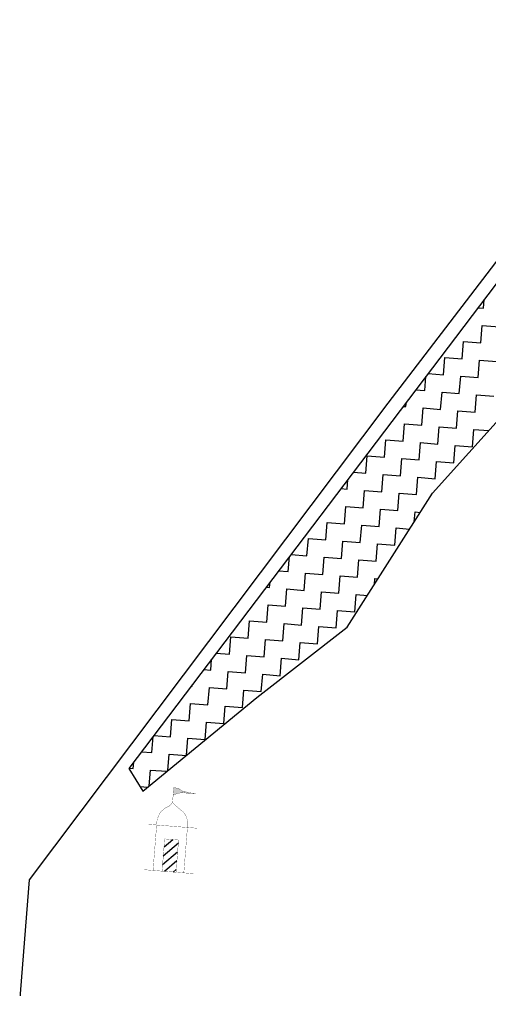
# Model space of a CAD drawing. Header units: metres. Extents: x 281680 to 283954, y 2020493 to 2022850.
# Drawn here: x 281797 to 281969.3, y 2022436.5 to 2022791.8 of the extents above; entities that cross this region are included whole.
import ezdxf

# ---------------------------------------------------------------- set-up
doc = ezdxf.new("R2010")
doc.units = ezdxf.units.M
doc.header["$MEASUREMENT"] = 0
doc.layers.add('POLY_HATCH', color=12, linetype='Continuous')
doc.layers.add('V_BOUND_LINE', color=7, linetype='Continuous')

msp = doc.modelspace()

# ---------------------------------------------------------------- hatches: boundary and pattern name
at = {"linetype": 'Continuous'}
msp.add_hatch(color=256, dxfattribs=at).paths.add_polyline_path([(281855.63, 2022508.5), (281857.26, 2022508.64), (281859.04, 2022508.32), (281861.28, 2022508.23), (281856.77, 2022509.22), (281855.4, 2022510.14), (281853.63, 2022510.55), (281853.38, 2022507.95), (281853.69, 2022507.94)])
h = msp.add_hatch(dxfattribs=at)
h.set_pattern_fill('ANSI31', color=256, scale=18.336621, angle=-4.5558, style=0)
h.set_pattern_definition([(40.44423, (281330.6747, 2022006.9339), (-1.486888, 1.7443576), [])])
h.paths.add_polyline_path([(281850.24, 2022491.71), (281849.3, 2022479.91), (281854.4, 2022479.5), (281855.34, 2022491.3)])

# ---------------------------------------------------------------- linework, layer by layer
at = {"linetype": 'Continuous', "const_width": 0.0917}
for points in [[(281853.11, 2022505.1), (281853.63, 2022510.55), (281855.4, 2022510.14), (281856.77, 2022509.22), (281861.28, 2022508.23), (281859.04, 2022508.32), (281857.26, 2022508.64), (281855.63, 2022508.5), (281853.69, 2022507.94), (281853.38, 2022507.95)], [(281847.31, 2022496.8), (281847.48, 2022498.89), (281848.67, 2022501.5), (281850.51, 2022503.06), (281852.1, 2022503.83), (281853.11, 2022505.1), (281854.1, 2022504.03), (281856.04, 2022502.35), (281857.15, 2022501.54), (281858.03, 2022500.12), (281858.61, 2022498.37), (281858.59, 2022495.9)], [(281844.17, 2022497.05), (281862.08, 2022495.62)], [(281845.98, 2022480.17), (281847.31, 2022496.8)], [(281857.26, 2022479.27), (281858.59, 2022495.9)], [(281849.3, 2022479.91), (281850.24, 2022491.71), (281855.34, 2022491.3), (281854.4, 2022479.5)], [(281842.85, 2022480.42), (281860.93, 2022478.98)]]:
    msp.add_lwpolyline(points, dxfattribs=at)
at = {"layer": 'POLY_HATCH'}
for p, q in [((282031.56, 2022773.9), (281837.08, 2022517.44)), ((281948.35, 2022618.27), (281975.02, 2022647.81)), ((281917.17, 2022569.2), (281948.35, 2022618.27)), ((281884.07, 2022543.48), (281917.17, 2022569.2)), ((281842.29, 2022509.25), (281884.07, 2022543.48)), ((281837.08, 2022517.44), (281842.29, 2022509.25))]:
    msp.add_line(p, q, dxfattribs=at)
at = {"layer": 'POLY_HATCH', "linetype": 'Continuous'}
for p, q in [((281967.11, 2022686.06), (281967.36, 2022689.24)), ((281965.07, 2022686.22), (281967.11, 2022686.06)), ((281966.1, 2022673.36), (281966.6, 2022679.71)), ((281966.6, 2022679.71), (281972.95, 2022679.2)), ((281959.25, 2022667.52), (281959.75, 2022673.87)), ((281959.75, 2022673.87), (281966.1, 2022673.36)), ((281952.39, 2022661.68), (281952.9, 2022668.03)), ((281952.9, 2022668.03), (281959.25, 2022667.52)), ((281965.09, 2022660.67), (281965.59, 2022667.02)), ((281965.59, 2022667.02), (281971.94, 2022666.51)), ((281945.54, 2022655.84), (281945.95, 2022661.01)), ((281946.8, 2022662.13), (281952.39, 2022661.68)), ((281958.23, 2022654.83), (281958.74, 2022661.18)), ((281958.74, 2022661.18), (281965.09, 2022660.67)), ((281942.23, 2022656.1), (281945.54, 2022655.84)), ((281951.38, 2022648.99), (281951.89, 2022655.33)), ((281951.89, 2022655.33), (281958.23, 2022654.83)), ((281964.08, 2022647.98), (281964.58, 2022654.32)), ((281964.58, 2022654.32), (281970.93, 2022653.82)), ((281937.67, 2022650.08), (281938.69, 2022650)), ((281938.69, 2022650), (281938.82, 2022651.6)), ((281944.53, 2022643.15), (281945.04, 2022649.49)), ((281945.04, 2022649.49), (281951.38, 2022648.99)), ((281957.22, 2022642.14), (281957.73, 2022648.48)), ((281957.73, 2022648.48), (281964.08, 2022647.98)), ((281937.68, 2022637.31), (281938.18, 2022643.65)), ((281938.18, 2022643.65), (281944.53, 2022643.15)), ((281950.37, 2022636.29), (281950.88, 2022642.64)), ((281950.88, 2022642.64), (281957.22, 2022642.14)), ((281963.06, 2022635.28), (281963.57, 2022641.63)), ((281963.57, 2022641.63), (281969.04, 2022641.19)), ((281930.82, 2022631.46), (281931.33, 2022637.81)), ((281931.33, 2022637.81), (281937.68, 2022637.31)), ((281943.52, 2022630.45), (281944.02, 2022636.8)), ((281944.02, 2022636.8), (281950.37, 2022636.29)), ((281956.21, 2022629.44), (281956.72, 2022635.79)), ((281956.72, 2022635.79), (281963.06, 2022635.28)), ((281923.97, 2022625.62), (281924.48, 2022631.97)), ((281924.48, 2022631.97), (281930.82, 2022631.46)), ((281936.67, 2022624.61), (281937.17, 2022630.96)), ((281937.17, 2022630.96), (281943.52, 2022630.45)), ((281949.36, 2022623.6), (281949.86, 2022629.95)), ((281949.86, 2022629.95), (281956.21, 2022629.44)), ((281919.4, 2022625.99), (281923.97, 2022625.62)), ((281929.81, 2022618.77), (281930.32, 2022625.12)), ((281930.32, 2022625.12), (281936.67, 2022624.61)), ((281942.51, 2022617.76), (281943.01, 2022624.11)), ((281943.01, 2022624.11), (281949.36, 2022623.6)), ((281917.12, 2022619.78), (281917.4, 2022623.36)), ((281914.83, 2022619.96), (281917.12, 2022619.78)), ((281922.96, 2022612.93), (281923.47, 2022619.28)), ((281923.47, 2022619.28), (281929.81, 2022618.77)), ((281935.65, 2022611.92), (281936.16, 2022618.27)), ((281936.16, 2022618.27), (281942.51, 2022617.76)), ((281910.26, 2022613.94), (281910.27, 2022613.94)), ((281910.27, 2022613.94), (281910.27, 2022613.95)), ((281916.11, 2022607.09), (281916.61, 2022613.44)), ((281916.61, 2022613.44), (281922.96, 2022612.93)), ((281928.8, 2022606.08), (281929.31, 2022612.42)), ((281929.31, 2022612.42), (281935.65, 2022611.92)), ((281941.72, 2022607.83), (281942, 2022611.41)), ((281942, 2022611.41), (281943.9, 2022611.26)), ((281909.26, 2022601.25), (281909.76, 2022607.59)), ((281909.76, 2022607.59), (281916.11, 2022607.09)), ((281921.95, 2022600.24), (281922.45, 2022606.58)), ((281922.45, 2022606.58), (281928.8, 2022606.08)), ((281934.64, 2022599.22), (281935.15, 2022605.57)), ((281935.15, 2022605.57), (281940.03, 2022605.18)), ((281902.4, 2022595.41), (281902.91, 2022601.75)), ((281902.91, 2022601.75), (281909.26, 2022601.25)), ((281915.1, 2022594.4), (281915.6, 2022600.74)), ((281915.6, 2022600.74), (281921.95, 2022600.24)), ((281927.79, 2022593.38), (281928.3, 2022599.73)), ((281928.3, 2022599.73), (281934.64, 2022599.22)), ((281896.56, 2022595.87), (281902.4, 2022595.41)), ((281895.55, 2022589.57), (281895.99, 2022595.13)), ((281908.24, 2022588.55), (281908.75, 2022594.9)), ((281908.75, 2022594.9), (281915.1, 2022594.4)), ((281920.94, 2022587.54), (281921.44, 2022593.89)), ((281921.44, 2022593.89), (281927.79, 2022593.38)), ((281891.99, 2022589.85), (281895.55, 2022589.57)), ((281901.39, 2022582.71), (281901.9, 2022589.06)), ((281901.9, 2022589.06), (281908.24, 2022588.55)), ((281888.7, 2022583.72), (281888.86, 2022585.72)), ((281914.09, 2022581.7), (281914.59, 2022588.05)), ((281914.59, 2022588.05), (281920.94, 2022587.54)), ((281927.11, 2022584.84), (281927.28, 2022587.04)), ((281927.28, 2022587.04), (281928.45, 2022586.94)), ((281887.42, 2022583.83), (281888.7, 2022583.72)), ((281894.54, 2022576.87), (281895.05, 2022583.22)), ((281895.05, 2022583.22), (281901.39, 2022582.71)), ((281907.23, 2022575.86), (281907.74, 2022582.21)), ((281907.74, 2022582.21), (281914.09, 2022581.7)), ((281919.93, 2022574.85), (281920.43, 2022581.2)), ((281920.43, 2022581.2), (281924.58, 2022580.87)), ((281887.69, 2022571.03), (281888.19, 2022577.38)), ((281888.19, 2022577.38), (281894.54, 2022576.87)), ((281900.38, 2022570.02), (281900.89, 2022576.37)), ((281900.89, 2022576.37), (281907.23, 2022575.86)), ((281913.07, 2022569.01), (281913.58, 2022575.35)), ((281913.58, 2022575.35), (281919.93, 2022574.85)), ((281880.83, 2022565.19), (281881.34, 2022571.54)), ((281881.34, 2022571.54), (281887.69, 2022571.03)), ((281893.53, 2022564.18), (281894.03, 2022570.53)), ((281894.03, 2022570.53), (281900.38, 2022570.02)), ((281906.22, 2022563.17), (281906.73, 2022569.51)), ((281906.73, 2022569.51), (281913.07, 2022569.01)), ((281873.98, 2022559.35), (281874.49, 2022565.7)), ((281874.49, 2022565.7), (281880.83, 2022565.19)), ((281886.68, 2022558.34), (281887.18, 2022564.68)), ((281887.18, 2022564.68), (281893.53, 2022564.18)), ((281899.37, 2022557.33), (281899.87, 2022563.67)), ((281899.87, 2022563.67), (281906.22, 2022563.17)), ((281867.13, 2022553.51), (281867.45, 2022557.48)), ((281869.15, 2022559.73), (281873.98, 2022559.35)), ((281879.82, 2022552.5), (281880.33, 2022558.84)), ((281880.33, 2022558.84), (281886.68, 2022558.34)), ((281892.52, 2022551.48), (281893.02, 2022557.83)), ((281893.02, 2022557.83), (281899.37, 2022557.33)), ((281864.59, 2022553.71), (281867.13, 2022553.51)), ((281872.97, 2022546.66), (281873.48, 2022553)), ((281873.48, 2022553), (281879.82, 2022552.5)), ((281885.66, 2022545.64), (281886.17, 2022551.99)), ((281886.17, 2022551.99), (281892.52, 2022551.48)), ((281860.02, 2022547.69), (281860.28, 2022547.67)), ((281860.28, 2022547.67), (281860.31, 2022548.07)), ((281866.12, 2022540.81), (281866.62, 2022547.16)), ((281866.62, 2022547.16), (281872.97, 2022546.66)), ((281878.81, 2022539.8), (281879.32, 2022546.15)), ((281879.32, 2022546.15), (281885.66, 2022545.64)), ((281859.27, 2022534.97), (281859.77, 2022541.32)), ((281859.77, 2022541.32), (281866.12, 2022540.81)), ((281871.96, 2022533.96), (281872.46, 2022540.31)), ((281872.46, 2022540.31), (281878.81, 2022539.8)), ((281852.41, 2022529.13), (281852.92, 2022535.48)), ((281852.92, 2022535.48), (281859.27, 2022534.97)), ((281865.11, 2022528.12), (281865.61, 2022534.47)), ((281865.61, 2022534.47), (281871.96, 2022533.96)), ((281845.56, 2022523.29), (281846.04, 2022529.25)), ((281846.32, 2022529.62), (281852.41, 2022529.13)), ((281858.26, 2022522.33), (281858.76, 2022528.63)), ((281858.76, 2022528.63), (281865.11, 2022528.12)), ((281841.75, 2022523.59), (281845.56, 2022523.29)), ((281851.43, 2022516.73), (281851.91, 2022522.79)), ((281851.91, 2022522.79), (281858.2, 2022522.28)), ((281837.18, 2022517.57), (281838.71, 2022517.45)), ((281838.71, 2022517.45), (281838.9, 2022519.84)), ((281844.59, 2022511.14), (281845.05, 2022516.94)), ((281845.05, 2022516.94), (281851.09, 2022516.46)), ((281841.27, 2022510.86), (281843.99, 2022510.64))]:
    msp.add_line(p, q, dxfattribs=at)
at = {"layer": 'V_BOUND_LINE'}
for p, q in [((282039.55, 2022791.78), (281932.06, 2022651.27)), ((281932.06, 2022651.27), (281800.57, 2022476.71)), ((281800.57, 2022476.71), (281797, 2022431.99))]:
    msp.add_line(p, q, dxfattribs=at)

doc.saveas('drawing.dxf')
